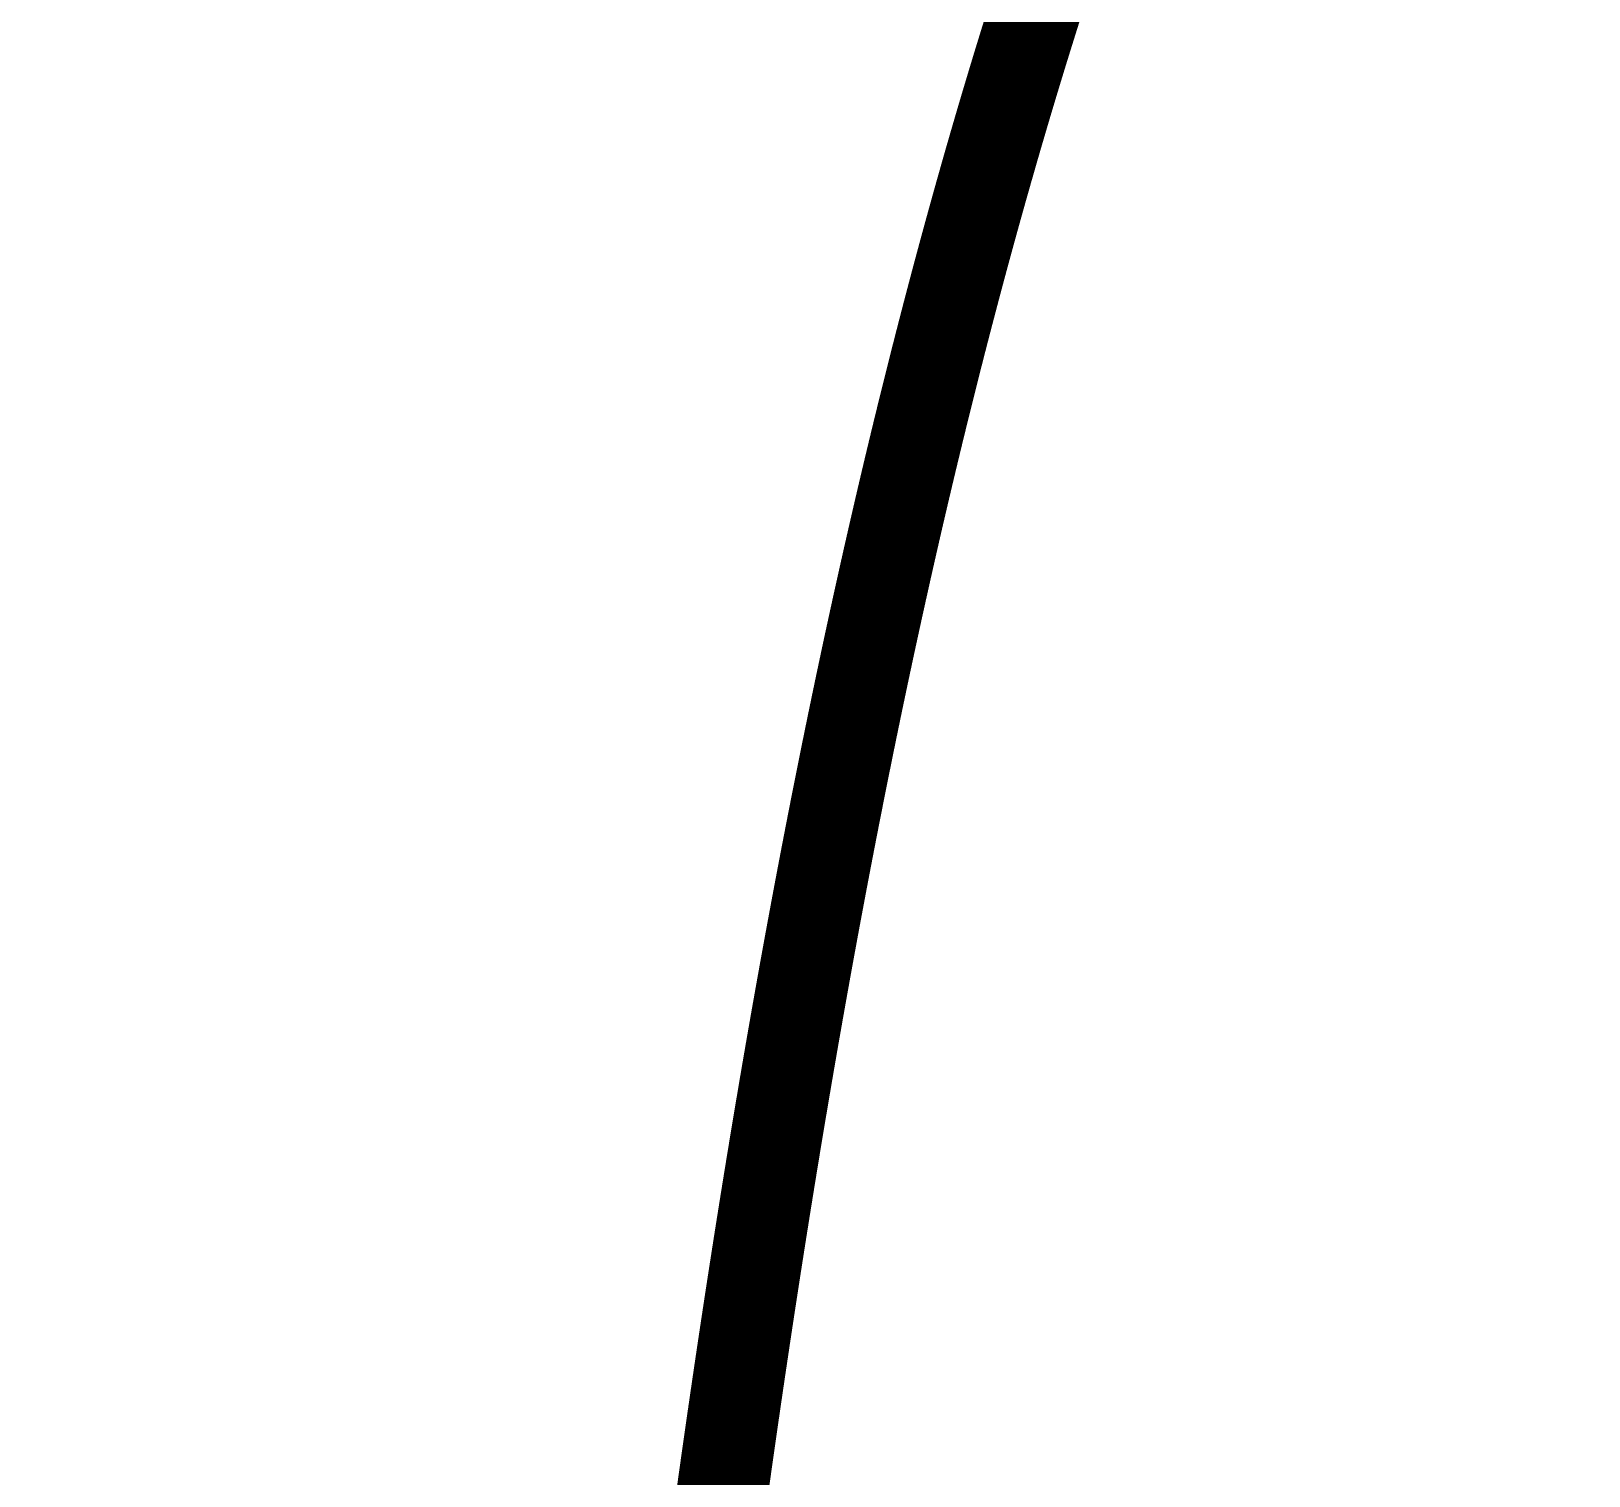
# Model space of a CAD drawing. Header units: inches. Extents: x -1574 to 492, y -294 to 234.
# Drawn here: x -738.393 to -736.261, y -150.528 to -148.552 of the extents above; entities that cross this region are included whole.
import ezdxf

# ---------------------------------------------------------------- set-up
doc = ezdxf.new("R2010")
doc.units = ezdxf.units.IN
doc.header["$MEASUREMENT"] = 0
doc.layers.add('EXTERIOR DIMS', color=7, linetype='Continuous')
doc.layers.add('EXTERIOR ELEC EQUIP', color=190, linetype='Continuous')
doc.styles.get("Standard").update_dxf_attribs({"font": 'ARIAL.TTF'})
doc.dimstyles.get("Standard").update_dxf_attribs({"dimtxt": 0.18, "dimasz": 0.18, "dimexe": 0.18, "dimexo": 0.0625, "dimgap": 0.09, "dimtad": 0, "dimtih": 1, "dimtoh": 1, "dimdec": 4, "dimzin": 0, "dimdsep": 46, "dimtxsty": 'Standard', "dimcen": 0.09, "dimadec": 0, "dimazin": 0, "dimtfac": 1, "dimtdec": 4, "dimtofl": 0, "dimtmove": 0, "dimatfit": 3, "dimfxl": 0, "dimtolj": 1, "dimtzin": 0, "dimarcsym": 0})

# ---------------------------------------------------------------- blocks, each defined once
blk = doc.blocks.new('*D95')
at = {"layer": 'Defpoints', "color": 0, "transparency": 16777216}
for p in [(-797.4576, -71.9047), (-797.4576, -114.9002), (-730.293, -152.1456)]:
    blk.add_point(p, dxfattribs=at)
at = {"layer": 'EXTERIOR DIMS', "color": 0, "lineweight": -2, "transparency": 16777216}
for p, q in [((-797.4576, -114.8377), (-797.4576, -71.7247)), ((-730.293, -152.0831), (-730.293, -71.7247)), ((-797.2776, -71.9047), (-764.2872, -71.9047)), ((-730.473, -71.9047), (-763.4633, -71.9047))]:
    blk.add_line(p, q, dxfattribs=at)
at = {"layer": 'EXTERIOR DIMS', "color": 0, "transparency": 16777216}
for points in [[(-797.2776, -71.8747), (-797.2776, -71.9347), (-797.4576, -71.9047)], [(-730.473, -71.8747), (-730.473, -71.9347), (-730.293, -71.9047)]]:
    blk.add_solid(points, dxfattribs=at)
at = {"layer": 'EXTERIOR DIMS', "color": 0, "transparency": 16777216, "insert": (-763.8753, -71.9047), "char_height": 0.18, "attachment_point": 5}
blk.add_mtext('\\A1;5\'-7 {\\H0.7x;\\S1/4;}"', dxfattribs=at)

msp = doc.modelspace()

# ---------------------------------------------------------------- linework, layer by layer
at = {"layer": 'EXTERIOR ELEC EQUIP', "color": 60, "const_width": 0.125}
msp.add_lwpolyline([(-737.45244, -150.59081), (-737.45226, -150.58956), (-737.45209, -150.58831), (-737.45192, -150.58707), (-737.45175, -150.58582), (-737.45158, -150.58457), (-737.45141, -150.58333), (-737.45123, -150.58208), (-737.45106, -150.58083), (-737.45089, -150.57959), (-737.45072, -150.57834), (-737.45055, -150.57709), (-737.45037, -150.57585), (-737.4502, -150.5746), (-737.45003, -150.57336), (-737.44986, -150.57211), (-737.44969, -150.57086), (-737.44951, -150.56962), (-737.44934, -150.56837), (-737.44917, -150.56713), (-737.449, -150.56588), (-737.44882, -150.56464), (-737.44865, -150.56339), (-737.44848, -150.56215), (-737.44831, -150.5609), (-737.44813, -150.55966), (-737.44796, -150.55841), (-737.44779, -150.55717), (-737.44761, -150.55593), (-737.44744, -150.55468), (-737.44727, -150.55344), (-737.44709, -150.55219), (-737.44692, -150.55095), (-737.44675, -150.54971), (-737.44657, -150.54846), (-737.4464, -150.54722), (-737.44623, -150.54598), (-737.44605, -150.54473), (-737.44588, -150.54349), (-737.44571, -150.54225), (-737.44553, -150.541), (-737.44536, -150.53976), (-737.44519, -150.53852), (-737.44501, -150.53728), (-737.44484, -150.53603), (-737.44466, -150.53479), (-737.44449, -150.53355), (-737.44432, -150.53231), (-737.44414, -150.53107), (-737.44397, -150.52982), (-737.44379, -150.52858), (-737.44362, -150.52734), (-737.44344, -150.5261), (-737.44327, -150.52486), (-737.44309, -150.52362), (-737.44292, -150.52238), (-737.44275, -150.52113), (-737.44257, -150.51989), (-737.4424, -150.51865), (-737.44222, -150.51741), (-737.44205, -150.51617), (-737.44187, -150.51493), (-737.4417, -150.51369), (-737.44152, -150.51245), (-737.44135, -150.51121), (-737.44117, -150.50997), (-737.441, -150.50873), (-737.44082, -150.50749), (-737.44065, -150.50625), (-737.44047, -150.50501), (-737.44029, -150.50377), (-737.44012, -150.50253), (-737.43994, -150.50129), (-737.43977, -150.50006), (-737.43959, -150.49882), (-737.43942, -150.49758), (-737.43924, -150.49634), (-737.43906, -150.4951), (-737.43889, -150.49386), (-737.43871, -150.49262), (-737.43854, -150.49139), (-737.43836, -150.49015), (-737.43818, -150.48891), (-737.43801, -150.48767), (-737.43783, -150.48643), (-737.43766, -150.4852), (-737.43748, -150.48396), (-737.4373, -150.48272), (-737.43713, -150.48149), (-737.43695, -150.48025), (-737.43677, -150.47901), (-737.4366, -150.47777), (-737.43642, -150.47654), (-737.43624, -150.4753), (-737.43607, -150.47406), (-737.43589, -150.47283), (-737.43571, -150.47159), (-737.43553, -150.47036), (-737.43536, -150.46912), (-737.43518, -150.46788), (-737.435, -150.46665), (-737.43483, -150.46541), (-737.43465, -150.46418), (-737.43447, -150.46294), (-737.43429, -150.46171), (-737.43412, -150.46047), (-737.43394, -150.45924), (-737.43376, -150.458), (-737.43358, -150.45677), (-737.4334, -150.45553), (-737.43323, -150.4543), (-737.43305, -150.45306), (-737.43287, -150.45183), (-737.43269, -150.45059), (-737.43251, -150.44936), (-737.43234, -150.44813), (-737.43216, -150.44689), (-737.43198, -150.44566), (-737.4318, -150.44442), (-737.43162, -150.44319), (-737.43145, -150.44196), (-737.43127, -150.44072), (-737.43109, -150.43949), (-737.43091, -150.43826), (-737.43073, -150.43702), (-737.43055, -150.43579), (-737.43037, -150.43456), (-737.43019, -150.43333), (-737.43002, -150.43209), (-737.42984, -150.43086), (-737.42966, -150.42963), (-737.42948, -150.4284), (-737.4293, -150.42716), (-737.42912, -150.42593), (-737.42894, -150.4247), (-737.42876, -150.42347), (-737.42858, -150.42224), (-737.4284, -150.42101), (-737.42822, -150.41978), (-737.42804, -150.41854), (-737.42786, -150.41731), (-737.42768, -150.41608), (-737.4275, -150.41485), (-737.42732, -150.41362), (-737.42714, -150.41239), (-737.42696, -150.41116), (-737.42678, -150.40993), (-737.4266, -150.4087), (-737.42642, -150.40747), (-737.42624, -150.40624), (-737.42606, -150.40501), (-737.42588, -150.40378), (-737.4257, -150.40255), (-737.42552, -150.40132), (-737.42534, -150.40009), (-737.42516, -150.39886), (-737.42498, -150.39763), (-737.4248, -150.3964), (-737.42462, -150.39517), (-737.42444, -150.39395), (-737.42426, -150.39272), (-737.42408, -150.39149), (-737.4239, -150.39026), (-737.42371, -150.38903), (-737.42353, -150.3878), (-737.42335, -150.38658), (-737.42317, -150.38535), (-737.42299, -150.38412), (-737.42281, -150.38289), (-737.42263, -150.38166), (-737.42245, -150.38044), (-737.42226, -150.37921), (-737.42208, -150.37798), (-737.4219, -150.37676), (-737.42172, -150.37553), (-737.42154, -150.3743), (-737.42136, -150.37307), (-737.42117, -150.37185), (-737.42099, -150.37062), (-737.42081, -150.3694), (-737.42063, -150.36817), (-737.42045, -150.36694), (-737.42026, -150.36572), (-737.42008, -150.36449), (-737.4199, -150.36326), (-737.41972, -150.36204), (-737.41953, -150.36081), (-737.41935, -150.35959), (-737.41917, -150.35836), (-737.41899, -150.35714), (-737.4188, -150.35591), (-737.41862, -150.35469), (-737.41844, -150.35346), (-737.41825, -150.35224), (-737.41807, -150.35101), (-737.41789, -150.34979), (-737.41771, -150.34856), (-737.41752, -150.34734), (-737.41734, -150.34612), (-737.41716, -150.34489), (-737.41697, -150.34367), (-737.41679, -150.34245), (-737.41661, -150.34122), (-737.41642, -150.34), (-737.41624, -150.33877), (-737.41606, -150.33755), (-737.41587, -150.33633), (-737.41569, -150.33511), (-737.4155, -150.33388), (-737.41532, -150.33266), (-737.41514, -150.33144), (-737.41495, -150.33021), (-737.41477, -150.32899), (-737.41458, -150.32777), (-737.4144, -150.32655), (-737.41422, -150.32533), (-737.41403, -150.3241), (-737.41385, -150.32288), (-737.41366, -150.32166), (-737.41348, -150.32044), (-737.41329, -150.31922), (-737.41311, -150.318), (-737.41292, -150.31677), (-737.41274, -150.31555), (-737.41255, -150.31433), (-737.41237, -150.31311), (-737.41219, -150.31189), (-737.412, -150.31067), (-737.41182, -150.30945), (-737.41163, -150.30823), (-737.41144, -150.30701), (-737.41126, -150.30579), (-737.41107, -150.30457), (-737.41089, -150.30335), (-737.4107, -150.30213), (-737.41052, -150.30091), (-737.41033, -150.29969), (-737.41015, -150.29847), (-737.40996, -150.29725), (-737.40978, -150.29603), (-737.40959, -150.29481), (-737.4094, -150.2936), (-737.40922, -150.29238), (-737.40903, -150.29116), (-737.40885, -150.28994), (-737.40866, -150.28872), (-737.40847, -150.2875), (-737.40829, -150.28628), (-737.4081, -150.28507), (-737.40791, -150.28385), (-737.40773, -150.28263), (-737.40754, -150.28141), (-737.40735, -150.2802), (-737.40717, -150.27898), (-737.40698, -150.27776), (-737.40679, -150.27654), (-737.40661, -150.27533), (-737.40642, -150.27411), (-737.40623, -150.27289), (-737.40605, -150.27168), (-737.40586, -150.27046), (-737.40567, -150.26924), (-737.40549, -150.26803), (-737.4053, -150.26681), (-737.40511, -150.2656), (-737.40492, -150.26438), (-737.40474, -150.26316), (-737.40455, -150.26195), (-737.40436, -150.26073), (-737.40417, -150.25952), (-737.40399, -150.2583), (-737.4038, -150.25709), (-737.40361, -150.25587), (-737.40342, -150.25466), (-737.40323, -150.25344), (-737.40305, -150.25223), (-737.40286, -150.25101), (-737.40267, -150.2498), (-737.40248, -150.24858), (-737.40229, -150.24737), (-737.40211, -150.24616), (-737.40192, -150.24494), (-737.40173, -150.24373), (-737.40154, -150.24251), (-737.40135, -150.2413), (-737.40116, -150.24009), (-737.40097, -150.23887), (-737.40079, -150.23766), (-737.4006, -150.23645), (-737.40041, -150.23523), (-737.40022, -150.23402), (-737.40003, -150.23281), (-737.39984, -150.2316), (-737.39965, -150.23038), (-737.39946, -150.22917), (-737.39927, -150.22796), (-737.39908, -150.22675), (-737.39889, -150.22553), (-737.39871, -150.22432), (-737.39852, -150.22311), (-737.39833, -150.2219), (-737.39814, -150.22069), (-737.39795, -150.21948), (-737.39776, -150.21827), (-737.39757, -150.21705), (-737.39738, -150.21584), (-737.39719, -150.21463), (-737.397, -150.21342), (-737.39681, -150.21221), (-737.39662, -150.211), (-737.39643, -150.20979), (-737.39624, -150.20858), (-737.39605, -150.20737), (-737.39586, -150.20616), (-737.39567, -150.20495), (-737.39547, -150.20374), (-737.39528, -150.20253), (-737.39509, -150.20132), (-737.3949, -150.20011), (-737.39471, -150.1989), (-737.39452, -150.19769), (-737.39433, -150.19648), (-737.39414, -150.19528), (-737.39395, -150.19407), (-737.39376, -150.19286), (-737.39357, -150.19165), (-737.39337, -150.19044), (-737.39318, -150.18923), (-737.39299, -150.18802), (-737.3928, -150.18682), (-737.39261, -150.18561), (-737.39242, -150.1844), (-737.39223, -150.18319), (-737.39203, -150.18199), (-737.39184, -150.18078), (-737.39165, -150.17957), (-737.39146, -150.17836), (-737.39127, -150.17716), (-737.39107, -150.17595), (-737.39088, -150.17474), (-737.39069, -150.17354), (-737.3905, -150.17233), (-737.39031, -150.17112), (-737.39011, -150.16992), (-737.38992, -150.16871), (-737.38973, -150.16751), (-737.38954, -150.1663), (-737.38934, -150.16509), (-737.38915, -150.16389), (-737.38896, -150.16268), (-737.38876, -150.16148), (-737.38857, -150.16027), (-737.38838, -150.15907), (-737.38819, -150.15786), (-737.38799, -150.15666), (-737.3878, -150.15545), (-737.38761, -150.15425), (-737.38741, -150.15304), (-737.38722, -150.15184), (-737.38703, -150.15063), (-737.38683, -150.14943), (-737.38664, -150.14823), (-737.38645, -150.14702), (-737.38625, -150.14582), (-737.38606, -150.14462), (-737.38586, -150.14341), (-737.38567, -150.14221), (-737.38548, -150.14101), (-737.38528, -150.1398), (-737.38509, -150.1386), (-737.3849, -150.1374), (-737.3847, -150.13619), (-737.38451, -150.13499), (-737.38431, -150.13379), (-737.38412, -150.13259), (-737.38392, -150.13138), (-737.38373, -150.13018), (-737.38353, -150.12898), (-737.38334, -150.12778), (-737.38315, -150.12658), (-737.38295, -150.12537), (-737.38276, -150.12417), (-737.38256, -150.12297), (-737.38237, -150.12177), (-737.38217, -150.12057), (-737.38198, -150.11937), (-737.38178, -150.11817), (-737.38159, -150.11697), (-737.38139, -150.11577), (-737.38119, -150.11457), (-737.381, -150.11337), (-737.3808, -150.11217), (-737.38061, -150.11097), (-737.38041, -150.10977), (-737.38022, -150.10857), (-737.38002, -150.10737), (-737.37983, -150.10617), (-737.37963, -150.10497), (-737.37943, -150.10377), (-737.37924, -150.10257), (-737.37904, -150.10137), (-737.37885, -150.10017), (-737.37865, -150.09897), (-737.37845, -150.09777), (-737.37826, -150.09657), (-737.37806, -150.09538), (-737.37786, -150.09418), (-737.37767, -150.09298), (-737.37747, -150.09178), (-737.37727, -150.09058), (-737.37708, -150.08939), (-737.37688, -150.08819), (-737.37668, -150.08699), (-737.37649, -150.08579), (-737.37629, -150.0846), (-737.37609, -150.0834), (-737.3759, -150.0822), (-737.3757, -150.081), (-737.3755, -150.07981), (-737.3753, -150.07861), (-737.37511, -150.07741), (-737.37491, -150.07622), (-737.37471, -150.07502), (-737.37451, -150.07383), (-737.37432, -150.07263), (-737.37412, -150.07143), (-737.37392, -150.07024), (-737.37372, -150.06904), (-737.37352, -150.06785), (-737.37333, -150.06665), (-737.37313, -150.06546), (-737.37293, -150.06426), (-737.37273, -150.06307), (-737.37253, -150.06187), (-737.37234, -150.06068), (-737.37214, -150.05948), (-737.37194, -150.05829), (-737.37174, -150.05709), (-737.37154, -150.0559), (-737.37134, -150.0547), (-737.37114, -150.05351), (-737.37095, -150.05232), (-737.37075, -150.05112), (-737.37055, -150.04993), (-737.37035, -150.04874), (-737.37015, -150.04754), (-737.36995, -150.04635), (-737.36975, -150.04516), (-737.36955, -150.04396), (-737.36935, -150.04277), (-737.36915, -150.04158), (-737.36895, -150.04039), (-737.36875, -150.03919), (-737.36855, -150.038), (-737.36836, -150.03681), (-737.36816, -150.03562), (-737.36796, -150.03442), (-737.36776, -150.03323), (-737.36756, -150.03204), (-737.36736, -150.03085), (-737.36716, -150.02966), (-737.36696, -150.02847), (-737.36676, -150.02728), (-737.36656, -150.02608), (-737.36635, -150.02489), (-737.36615, -150.0237), (-737.36595, -150.02251), (-737.36575, -150.02132), (-737.36555, -150.02013), (-737.36535, -150.01894), (-737.36515, -150.01775), (-737.36495, -150.01656), (-737.36475, -150.01537), (-737.36455, -150.01418), (-737.36435, -150.01299), (-737.36415, -150.0118), (-737.36395, -150.01061), (-737.36374, -150.00942), (-737.36354, -150.00823), (-737.36334, -150.00705), (-737.36314, -150.00586), (-737.36294, -150.00467), (-737.36274, -150.00348), (-737.36254, -150.00229), (-737.36233, -150.0011), (-737.36213, -149.99991), (-737.36193, -149.99873), (-737.36173, -149.99754), (-737.36153, -149.99635), (-737.36132, -149.99516), (-737.36112, -149.99398), (-737.36092, -149.99279), (-737.36072, -149.9916), (-737.36052, -149.99041), (-737.36031, -149.98923), (-737.36011, -149.98804), (-737.35991, -149.98685), (-737.35971, -149.98567), (-737.3595, -149.98448), (-737.3593, -149.98329), (-737.3591, -149.98211), (-737.3589, -149.98092), (-737.35869, -149.97974), (-737.35849, -149.97855), (-737.35829, -149.97736), (-737.35808, -149.97618), (-737.35788, -149.97499), (-737.35768, -149.97381), (-737.35747, -149.97262), (-737.35727, -149.97144), (-737.35707, -149.97025), (-737.35686, -149.96907), (-737.35666, -149.96788), (-737.35646, -149.9667), (-737.35625, -149.96551), (-737.35605, -149.96433), (-737.35584, -149.96315), (-737.35564, -149.96196), (-737.35544, -149.96078), (-737.35523, -149.95959), (-737.35503, -149.95841), (-737.35482, -149.95723), (-737.35462, -149.95604), (-737.35442, -149.95486), (-737.35421, -149.95368), (-737.35401, -149.95249), (-737.3538, -149.95131), (-737.3536, -149.95013), (-737.35339, -149.94895), (-737.35319, -149.94776), (-737.35298, -149.94658), (-737.35278, -149.9454), (-737.35257, -149.94422), (-737.35237, -149.94303), (-737.35216, -149.94185), (-737.35196, -149.94067), (-737.35175, -149.93949), (-737.35155, -149.93831), (-737.35134, -149.93713), (-737.35114, -149.93595), (-737.35093, -149.93476), (-737.35073, -149.93358), (-737.35052, -149.9324), (-737.35031, -149.93122), (-737.35011, -149.93004), (-737.3499, -149.92886), (-737.3497, -149.92768), (-737.34949, -149.9265), (-737.34929, -149.92532), (-737.34908, -149.92414), (-737.34887, -149.92296), (-737.34867, -149.92178), (-737.34846, -149.9206), (-737.34825, -149.91942), (-737.34805, -149.91824), (-737.34784, -149.91707), (-737.34763, -149.91589), (-737.34743, -149.91471), (-737.34722, -149.91353), (-737.34701, -149.91235), (-737.34681, -149.91117), (-737.3466, -149.90999), (-737.34639, -149.90882), (-737.34619, -149.90764), (-737.34598, -149.90646), (-737.34577, -149.90528), (-737.34556, -149.9041), (-737.34536, -149.90293), (-737.34515, -149.90175), (-737.34494, -149.90057), (-737.34473, -149.89939), (-737.34453, -149.89822), (-737.34432, -149.89704), (-737.34411, -149.89586), (-737.3439, -149.89469), (-737.3437, -149.89351), (-737.34349, -149.89234), (-737.34328, -149.89116), (-737.34307, -149.88998), (-737.34286, -149.88881), (-737.34266, -149.88763), (-737.34245, -149.88646), (-737.34224, -149.88528), (-737.34203, -149.8841), (-737.34182, -149.88293), (-737.34161, -149.88175), (-737.3414, -149.88058), (-737.3412, -149.8794), (-737.34099, -149.87823), (-737.34078, -149.87706), (-737.34057, -149.87588), (-737.34036, -149.87471), (-737.34015, -149.87353), (-737.33994, -149.87236), (-737.33973, -149.87118), (-737.33952, -149.87001), (-737.33931, -149.86884), (-737.3391, -149.86766), (-737.33889, -149.86649), (-737.33869, -149.86532), (-737.33848, -149.86414), (-737.33827, -149.86297), (-737.33806, -149.8618), (-737.33785, -149.86063), (-737.33764, -149.85945), (-737.33743, -149.85828), (-737.33722, -149.85711), (-737.33701, -149.85594), (-737.3368, -149.85476), (-737.33659, -149.85359), (-737.33637, -149.85242), (-737.33616, -149.85125), (-737.33595, -149.85008), (-737.33574, -149.84891), (-737.33553, -149.84773), (-737.33532, -149.84656), (-737.33511, -149.84539), (-737.3349, -149.84422), (-737.33469, -149.84305), (-737.33448, -149.84188), (-737.33427, -149.84071), (-737.33406, -149.83954), (-737.33385, -149.83837), (-737.33363, -149.8372), (-737.33342, -149.83603), (-737.33321, -149.83486), (-737.333, -149.83369), (-737.33279, -149.83252), (-737.33258, -149.83135), (-737.33236, -149.83018), (-737.33215, -149.82901), (-737.33194, -149.82784), (-737.33173, -149.82667), (-737.33152, -149.82551), (-737.33131, -149.82434), (-737.33109, -149.82317), (-737.33088, -149.822), (-737.33067, -149.82083), (-737.33046, -149.81966), (-737.33024, -149.8185), (-737.33003, -149.81733), (-737.32982, -149.81616), (-737.32961, -149.81499), (-737.32939, -149.81383), (-737.32918, -149.81266), (-737.32897, -149.81149), (-737.32876, -149.81032), (-737.32854, -149.80916), (-737.32833, -149.80799), (-737.32812, -149.80682), (-737.3279, -149.80566), (-737.32769, -149.80449), (-737.32748, -149.80333), (-737.32726, -149.80216), (-737.32705, -149.80099), (-737.32684, -149.79983), (-737.32662, -149.79866), (-737.32641, -149.7975), (-737.32619, -149.79633), (-737.32598, -149.79517), (-737.32577, -149.794), (-737.32555, -149.79284), (-737.32534, -149.79167), (-737.32513, -149.79051), (-737.32491, -149.78934), (-737.3247, -149.78818), (-737.32448, -149.78701), (-737.32427, -149.78585), (-737.32405, -149.78468), (-737.32384, -149.78352), (-737.32362, -149.78236), (-737.32341, -149.78119), (-737.32319, -149.78003), (-737.32298, -149.77887), (-737.32277, -149.7777), (-737.32255, -149.77654), (-737.32234, -149.77538), (-737.32212, -149.77421), (-737.3219, -149.77305), (-737.32169, -149.77189), (-737.32147, -149.77073), (-737.32126, -149.76956), (-737.32104, -149.7684), (-737.32083, -149.76724), (-737.32061, -149.76608), (-737.3204, -149.76492), (-737.32018, -149.76376), (-737.31996, -149.76259), (-737.31975, -149.76143), (-737.31953, -149.76027), (-737.31932, -149.75911), (-737.3191, -149.75795), (-737.31888, -149.75679), (-737.31867, -149.75563), (-737.31845, -149.75447), (-737.31824, -149.75331), (-737.31802, -149.75215), (-737.3178, -149.75099), (-737.31759, -149.74983), (-737.31737, -149.74867), (-737.31715, -149.74751), (-737.31694, -149.74635), (-737.31672, -149.74519), (-737.3165, -149.74403), (-737.31628, -149.74287), (-737.31607, -149.74171), (-737.31585, -149.74055), (-737.31563, -149.73939), (-737.31542, -149.73823), (-737.3152, -149.73708), (-737.31498, -149.73592), (-737.31476, -149.73476), (-737.31455, -149.7336), (-737.31433, -149.73244), (-737.31411, -149.73129), (-737.31389, -149.73013), (-737.31367, -149.72897), (-737.31346, -149.72781), (-737.31324, -149.72666), (-737.31302, -149.7255), (-737.3128, -149.72434), (-737.31258, -149.72318), (-737.31237, -149.72203), (-737.31215, -149.72087), (-737.31193, -149.71972), (-737.31171, -149.71856), (-737.31149, -149.7174), (-737.31127, -149.71625), (-737.31105, -149.71509), (-737.31084, -149.71394), (-737.31062, -149.71278), (-737.3104, -149.71162), (-737.31018, -149.71047), (-737.30996, -149.70931), (-737.30974, -149.70816), (-737.30952, -149.707), (-737.3093, -149.70585), (-737.30908, -149.70469), (-737.30886, -149.70354), (-737.30864, -149.70239), (-737.30842, -149.70123), (-737.3082, -149.70008), (-737.30798, -149.69892), (-737.30776, -149.69777), (-737.30754, -149.69662), (-737.30732, -149.69546), (-737.3071, -149.69431), (-737.30688, -149.69315), (-737.30666, -149.692), (-737.30644, -149.69085), (-737.30622, -149.6897), (-737.306, -149.68854), (-737.30578, -149.68739), (-737.30556, -149.68624), (-737.30534, -149.68509), (-737.30512, -149.68393), (-737.3049, -149.68278), (-737.30468, -149.68163), (-737.30446, -149.68048), (-737.30424, -149.67933), (-737.30401, -149.67817), (-737.30379, -149.67702), (-737.30357, -149.67587), (-737.30335, -149.67472), (-737.30313, -149.67357), (-737.30291, -149.67242), (-737.30269, -149.67127), (-737.30246, -149.67012), (-737.30224, -149.66897), (-737.30202, -149.66782), (-737.3018, -149.66667), (-737.30158, -149.66552), (-737.30136, -149.66437), (-737.30113, -149.66322), (-737.30091, -149.66207), (-737.30069, -149.66092), (-737.30047, -149.65977), (-737.30024, -149.65862), (-737.30002, -149.65747), (-737.2998, -149.65632), (-737.29958, -149.65517), (-737.29935, -149.65402), (-737.29913, -149.65288), (-737.29891, -149.65173), (-737.29869, -149.65058), (-737.29846, -149.64943), (-737.29824, -149.64828), (-737.29802, -149.64714), (-737.29779, -149.64599), (-737.29757, -149.64484), (-737.29735, -149.64369), (-737.29712, -149.64255), (-737.2969, -149.6414), (-737.29668, -149.64025), (-737.29645, -149.63911), (-737.29623, -149.63796), (-737.296, -149.63681), (-737.29578, -149.63567), (-737.29556, -149.63452), (-737.29533, -149.63337), (-737.29511, -149.63223), (-737.29488, -149.63108), (-737.29466, -149.62994), (-737.29444, -149.62879), (-737.29421, -149.62764), (-737.29399, -149.6265), (-737.29376, -149.62535), (-737.29354, -149.62421), (-737.29331, -149.62306), (-737.29309, -149.62192), (-737.29286, -149.62077), (-737.29264, -149.61963), (-737.29241, -149.61849), (-737.29219, -149.61734), (-737.29196, -149.6162), (-737.29174, -149.61505), (-737.29151, -149.61391), (-737.29129, -149.61277), (-737.29106, -149.61162), (-737.29084, -149.61048), (-737.29061, -149.60934), (-737.29039, -149.60819), (-737.29016, -149.60705), (-737.28993, -149.60591), (-737.28971, -149.60477), (-737.28948, -149.60362), (-737.28926, -149.60248), (-737.28903, -149.60134), (-737.2888, -149.6002), (-737.28858, -149.59905), (-737.28835, -149.59791), (-737.28813, -149.59677), (-737.2879, -149.59563), (-737.28767, -149.59449), (-737.28745, -149.59335), (-737.28722, -149.59221), (-737.28699, -149.59106), (-737.28677, -149.58992), (-737.28654, -149.58878), (-737.28631, -149.58764), (-737.28609, -149.5865), (-737.28586, -149.58536), (-737.28563, -149.58422), (-737.2854, -149.58308), (-737.28518, -149.58194), (-737.28495, -149.5808), (-737.28472, -149.57966), (-737.28449, -149.57852), (-737.28427, -149.57738), (-737.28404, -149.57624), (-737.28381, -149.57511), (-737.28358, -149.57397), (-737.28335, -149.57283), (-737.28313, -149.57169), (-737.2829, -149.57055), (-737.28267, -149.56941), (-737.28244, -149.56827), (-737.28221, -149.56714), (-737.28199, -149.566), (-737.28176, -149.56486), (-737.28153, -149.56372), (-737.2813, -149.56259), (-737.28107, -149.56145), (-737.28084, -149.56031), (-737.28061, -149.55917), (-737.28038, -149.55804), (-737.28016, -149.5569), (-737.27993, -149.55576), (-737.2797, -149.55463), (-737.27947, -149.55349), (-737.27924, -149.55235), (-737.27901, -149.55122), (-737.27878, -149.55008), (-737.27855, -149.54895), (-737.27832, -149.54781), (-737.27809, -149.54668), (-737.27786, -149.54554), (-737.27763, -149.5444), (-737.2774, -149.54327), (-737.27717, -149.54213), (-737.27694, -149.541), (-737.27671, -149.53986), (-737.27648, -149.53873), (-737.27625, -149.5376), (-737.27602, -149.53646), (-737.27579, -149.53533), (-737.27556, -149.53419), (-737.27533, -149.53306), (-737.2751, -149.53193), (-737.27487, -149.53079), (-737.27464, -149.52966), (-737.27441, -149.52853), (-737.27417, -149.52739), (-737.27394, -149.52626), (-737.27371, -149.52513), (-737.27348, -149.52399), (-737.27325, -149.52286), (-737.27302, -149.52173), (-737.27279, -149.5206), (-737.27256, -149.51947), (-737.27232, -149.51833), (-737.27209, -149.5172), (-737.27186, -149.51607), (-737.27163, -149.51494), (-737.2714, -149.51381), (-737.27116, -149.51268), (-737.27093, -149.51154), (-737.2707, -149.51041), (-737.27047, -149.50928), (-737.27024, -149.50815), (-737.27, -149.50702), (-737.26977, -149.50589), (-737.26954, -149.50476), (-737.26931, -149.50363), (-737.26907, -149.5025), (-737.26884, -149.50137), (-737.26861, -149.50024), (-737.26838, -149.49911), (-737.26814, -149.49798), (-737.26791, -149.49685), (-737.26768, -149.49572), (-737.26744, -149.49459), (-737.26721, -149.49347), (-737.26698, -149.49234), (-737.26674, -149.49121), (-737.26651, -149.49008), (-737.26628, -149.48895), (-737.26604, -149.48782), (-737.26581, -149.4867), (-737.26557, -149.48557), (-737.26534, -149.48444), (-737.26511, -149.48331), (-737.26487, -149.48218), (-737.26464, -149.48106), (-737.2644, -149.47993), (-737.26417, -149.4788), (-737.26394, -149.47768), (-737.2637, -149.47655), (-737.26347, -149.47542), (-737.26323, -149.4743), (-737.263, -149.47317), (-737.26276, -149.47204), (-737.26253, -149.47092), (-737.26229, -149.46979), (-737.26206, -149.46867), (-737.26182, -149.46754), (-737.26159, -149.46642), (-737.26135, -149.46529), (-737.26112, -149.46416), (-737.26088, -149.46304), (-737.26065, -149.46191), (-737.26041, -149.46079), (-737.26018, -149.45967), (-737.25994, -149.45854), (-737.2597, -149.45742), (-737.25947, -149.45629), (-737.25923, -149.45517), (-737.259, -149.45404), (-737.25876, -149.45292), (-737.25852, -149.4518), (-737.25829, -149.45067), (-737.25805, -149.44955), (-737.25782, -149.44843), (-737.25758, -149.4473), (-737.25734, -149.44618), (-737.25711, -149.44506), (-737.25687, -149.44394), (-737.25663, -149.44281), (-737.2564, -149.44169), (-737.25616, -149.44057), (-737.25592, -149.43945), (-737.25569, -149.43833), (-737.25545, -149.4372), (-737.25521, -149.43608), (-737.25497, -149.43496), (-737.25474, -149.43384), (-737.2545, -149.43272), (-737.25426, -149.4316), (-737.25402, -149.43048), (-737.25379, -149.42936), (-737.25355, -149.42824), (-737.25331, -149.42712), (-737.25307, -149.42599), (-737.25283, -149.42487), (-737.2526, -149.42375), (-737.25236, -149.42263), (-737.25212, -149.42152), (-737.25188, -149.4204), (-737.25164, -149.41928), (-737.2514, -149.41816), (-737.25117, -149.41704), (-737.25093, -149.41592), (-737.25069, -149.4148), (-737.25045, -149.41368), (-737.25021, -149.41256), (-737.24997, -149.41144), (-737.24973, -149.41033), (-737.24949, -149.40921), (-737.24926, -149.40809), (-737.24902, -149.40697), (-737.24878, -149.40585), (-737.24854, -149.40474), (-737.2483, -149.40362), (-737.24806, -149.4025), (-737.24782, -149.40139), (-737.24758, -149.40027), (-737.24734, -149.39915), (-737.2471, -149.39803), (-737.24686, -149.39692), (-737.24662, -149.3958), (-737.24638, -149.39469), (-737.24614, -149.39357), (-737.2459, -149.39245), (-737.24566, -149.39134), (-737.24542, -149.39022), (-737.24518, -149.38911), (-737.24494, -149.38799), (-737.2447, -149.38688), (-737.24446, -149.38576), (-737.24421, -149.38465), (-737.24397, -149.38353), (-737.24373, -149.38242), (-737.24349, -149.3813), (-737.24325, -149.38019), (-737.24301, -149.37907), (-737.24277, -149.37796), (-737.24253, -149.37685), (-737.24229, -149.37573), (-737.24204, -149.37462), (-737.2418, -149.3735), (-737.24156, -149.37239), (-737.24132, -149.37128), (-737.24108, -149.37016), (-737.24084, -149.36905), (-737.24059, -149.36794), (-737.24035, -149.36683), (-737.24011, -149.36571), (-737.23987, -149.3646), (-737.23962, -149.36349), (-737.23938, -149.36238), (-737.23914, -149.36127), (-737.2389, -149.36015), (-737.23865, -149.35904), (-737.23841, -149.35793), (-737.23817, -149.35682), (-737.23793, -149.35571), (-737.23768, -149.3546), (-737.23744, -149.35349), (-737.2372, -149.35238), (-737.23695, -149.35127), (-737.23671, -149.35015), (-737.23647, -149.34904), (-737.23622, -149.34793), (-737.23598, -149.34682), (-737.23574, -149.34571), (-737.23549, -149.3446), (-737.23525, -149.3435), (-737.23501, -149.34239), (-737.23476, -149.34128), (-737.23452, -149.34017), (-737.23427, -149.33906), (-737.23403, -149.33795), (-737.23379, -149.33684), (-737.23354, -149.33573), (-737.2333, -149.33462), (-737.23305, -149.33352), (-737.23281, -149.33241), (-737.23256, -149.3313), (-737.23232, -149.33019), (-737.23207, -149.32908), (-737.23183, -149.32798), (-737.23158, -149.32687), (-737.23134, -149.32576), (-737.23109, -149.32466), (-737.23085, -149.32355), (-737.2306, -149.32244), (-737.23036, -149.32134), (-737.23011, -149.32023), (-737.22987, -149.31912), (-737.22962, -149.31802), (-737.22938, -149.31691), (-737.22913, -149.3158), (-737.22888, -149.3147), (-737.22864, -149.31359), (-737.22839, -149.31249), (-737.22815, -149.31138), (-737.2279, -149.31028), (-737.22765, -149.30917), (-737.22741, -149.30807), (-737.22716, -149.30696), (-737.22692, -149.30586), (-737.22667, -149.30475), (-737.22642, -149.30365), (-737.22618, -149.30254), (-737.22593, -149.30144), (-737.22568, -149.30034), (-737.22543, -149.29923), (-737.22519, -149.29813), (-737.22494, -149.29703), (-737.22469, -149.29592), (-737.22445, -149.29482), (-737.2242, -149.29372), (-737.22395, -149.29261), (-737.2237, -149.29151), (-737.22346, -149.29041), (-737.22321, -149.28931), (-737.22296, -149.2882), (-737.22271, -149.2871), (-737.22247, -149.286), (-737.22222, -149.2849), (-737.22197, -149.2838), (-737.22172, -149.2827), (-737.22147, -149.28159), (-737.22122, -149.28049), (-737.22098, -149.27939), (-737.22073, -149.27829), (-737.22048, -149.27719), (-737.22023, -149.27609), (-737.21998, -149.27499), (-737.21973, -149.27389), (-737.21948, -149.27279), (-737.21924, -149.27169), (-737.21899, -149.27059), (-737.21874, -149.26949), (-737.21849, -149.26839), (-737.21824, -149.26729), (-737.21799, -149.26619), (-737.21774, -149.26509), (-737.21749, -149.26399), (-737.21724, -149.26289), (-737.21699, -149.2618), (-737.21674, -149.2607), (-737.21649, -149.2596), (-737.21624, -149.2585), (-737.21599, -149.2574), (-737.21574, -149.2563), (-737.21549, -149.25521), (-737.21524, -149.25411), (-737.21499, -149.25301), (-737.21474, -149.25191), (-737.21449, -149.25082), (-737.21424, -149.24972), (-737.21399, -149.24862), (-737.21374, -149.24753), (-737.21349, -149.24643), (-737.21324, -149.24533), (-737.21299, -149.24424), (-737.21273, -149.24314), (-737.21248, -149.24205), (-737.21223, -149.24095), (-737.21198, -149.23985), (-737.21173, -149.23876), (-737.21148, -149.23766), (-737.21123, -149.23657), (-737.21098, -149.23547), (-737.21072, -149.23438), (-737.21047, -149.23328), (-737.21022, -149.23219), (-737.20997, -149.23109), (-737.20972, -149.23), (-737.20946, -149.22891), (-737.20921, -149.22781), (-737.20896, -149.22672), (-737.20871, -149.22562), (-737.20845, -149.22453), (-737.2082, -149.22344), (-737.20795, -149.22234), (-737.2077, -149.22125), (-737.20744, -149.22016), (-737.20719, -149.21906), (-737.20694, -149.21797), (-737.20669, -149.21688), (-737.20643, -149.21579), (-737.20618, -149.21469), (-737.20593, -149.2136), (-737.20567, -149.21251), (-737.20542, -149.21142), (-737.20517, -149.21033), (-737.20491, -149.20924), (-737.20466, -149.20814), (-737.2044, -149.20705), (-737.20415, -149.20596), (-737.2039, -149.20487), (-737.20364, -149.20378), (-737.20339, -149.20269), (-737.20313, -149.2016), (-737.20288, -149.20051), (-737.20263, -149.19942), (-737.20237, -149.19833), (-737.20212, -149.19724), (-737.20186, -149.19615), (-737.20161, -149.19506), (-737.20135, -149.19397), (-737.2011, -149.19288), (-737.20084, -149.19179), (-737.20059, -149.1907), (-737.20033, -149.18961), (-737.20008, -149.18853), (-737.19982, -149.18744), (-737.19957, -149.18635), (-737.19931, -149.18526), (-737.19906, -149.18417), (-737.1988, -149.18308), (-737.19855, -149.182), (-737.19829, -149.18091), (-737.19803, -149.17982), (-737.19778, -149.17873), (-737.19752, -149.17765), (-737.19727, -149.17656), (-737.19701, -149.17547), (-737.19675, -149.17439), (-737.1965, -149.1733), (-737.19624, -149.17221), (-737.19598, -149.17113), (-737.19573, -149.17004), (-737.19547, -149.16896), (-737.19521, -149.16787), (-737.19496, -149.16678), (-737.1947, -149.1657), (-737.19444, -149.16461), (-737.19419, -149.16353), (-737.19393, -149.16244), (-737.19367, -149.16136), (-737.19342, -149.16027), (-737.19316, -149.15919), (-737.1929, -149.1581), (-737.19264, -149.15702), (-737.19239, -149.15594), (-737.19213, -149.15485), (-737.19187, -149.15377), (-737.19161, -149.15268), (-737.19135, -149.1516), (-737.1911, -149.15052), (-737.19084, -149.14943), (-737.19058, -149.14835), (-737.19032, -149.14727), (-737.19006, -149.14618), (-737.1898, -149.1451), (-737.18955, -149.14402), (-737.18929, -149.14294), (-737.18903, -149.14186), (-737.18877, -149.14077), (-737.18851, -149.13969), (-737.18825, -149.13861), (-737.18799, -149.13753), (-737.18773, -149.13645), (-737.18747, -149.13537), (-737.18722, -149.13428), (-737.18696, -149.1332), (-737.1867, -149.13212), (-737.18644, -149.13104), (-737.18618, -149.12996), (-737.18592, -149.12888), (-737.18566, -149.1278), (-737.1854, -149.12672), (-737.18514, -149.12564), (-737.18488, -149.12456), (-737.18462, -149.12348), (-737.18436, -149.1224), (-737.1841, -149.12132), (-737.18384, -149.12024), (-737.18358, -149.11916), (-737.18332, -149.11809), (-737.18306, -149.11701), (-737.18279, -149.11593), (-737.18253, -149.11485), (-737.18227, -149.11377), (-737.18201, -149.11269), (-737.18175, -149.11162), (-737.18149, -149.11054), (-737.18123, -149.10946), (-737.18097, -149.10838), (-737.18071, -149.10731), (-737.18044, -149.10623), (-737.18018, -149.10515), (-737.17992, -149.10407), (-737.17966, -149.103), (-737.1794, -149.10192), (-737.17914, -149.10085), (-737.17887, -149.09977), (-737.17861, -149.09869), (-737.17835, -149.09762), (-737.17809, -149.09654), (-737.17783, -149.09547), (-737.17756, -149.09439), (-737.1773, -149.09331), (-737.17704, -149.09224), (-737.17678, -149.09116), (-737.17651, -149.09009), (-737.17625, -149.08902), (-737.17599, -149.08794), (-737.17572, -149.08687), (-737.17546, -149.08579), (-737.1752, -149.08472), (-737.17493, -149.08364), (-737.17467, -149.08257), (-737.17441, -149.0815), (-737.17414, -149.08042), (-737.17388, -149.07935), (-737.17362, -149.07828), (-737.17335, -149.0772), (-737.17309, -149.07613), (-737.17283, -149.07506), (-737.17256, -149.07399), (-737.1723, -149.07291), (-737.17203, -149.07184), (-737.17177, -149.07077), (-737.17151, -149.0697), (-737.17124, -149.06862), (-737.17098, -149.06755), (-737.17071, -149.06648), (-737.17045, -149.06541), (-737.17018, -149.06434), (-737.16992, -149.06327), (-737.16965, -149.0622), (-737.16939, -149.06113), (-737.16912, -149.06006), (-737.16886, -149.05899), (-737.16859, -149.05792), (-737.16833, -149.05684), (-737.16806, -149.05577), (-737.1678, -149.05471), (-737.16753, -149.05364), (-737.16726, -149.05257), (-737.167, -149.0515), (-737.16673, -149.05043), (-737.16647, -149.04936), (-737.1662, -149.04829), (-737.16593, -149.04722), (-737.16567, -149.04615), (-737.1654, -149.04508), (-737.16514, -149.04402), (-737.16487, -149.04295), (-737.1646, -149.04188), (-737.16434, -149.04081), (-737.16407, -149.03974), (-737.1638, -149.03868), (-737.16354, -149.03761), (-737.16327, -149.03654), (-737.163, -149.03548), (-737.16273, -149.03441), (-737.16247, -149.03334), (-737.1622, -149.03227), (-737.16193, -149.03121), (-737.16167, -149.03014), (-737.1614, -149.02908), (-737.16113, -149.02801), (-737.16086, -149.02694), (-737.16059, -149.02588), (-737.16033, -149.02481), (-737.16006, -149.02375), (-737.15979, -149.02268), (-737.15952, -149.02162), (-737.15925, -149.02055), (-737.15899, -149.01949), (-737.15872, -149.01842), (-737.15845, -149.01736), (-737.15818, -149.01629), (-737.15791, -149.01523), (-737.15764, -149.01417), (-737.15737, -149.0131), (-737.15711, -149.01204), (-737.15684, -149.01098), (-737.15657, -149.00991), (-737.1563, -149.00885), (-737.15603, -149.00779), (-737.15576, -149.00672), (-737.15549, -149.00566), (-737.15522, -149.0046), (-737.15495, -149.00354), (-737.15468, -149.00247), (-737.15441, -149.00141), (-737.15414, -149.00035), (-737.15387, -148.99929), (-737.1536, -148.99823), (-737.15333, -148.99717), (-737.15306, -148.9961), (-737.15279, -148.99504), (-737.15252, -148.99398), (-737.15225, -148.99292), (-737.15198, -148.99186), (-737.15171, -148.9908), (-737.15144, -148.98974), (-737.15117, -148.98868), (-737.1509, -148.98762), (-737.15062, -148.98656), (-737.15035, -148.9855), (-737.15008, -148.98444), (-737.14981, -148.98338), (-737.14954, -148.98232), (-737.14927, -148.98126), (-737.149, -148.9802), (-737.14873, -148.97914), (-737.14845, -148.97809), (-737.14818, -148.97703), (-737.14791, -148.97597), (-737.14764, -148.97491), (-737.14737, -148.97385), (-737.14709, -148.97279), (-737.14682, -148.97174), (-737.14655, -148.97068), (-737.14628, -148.96962), (-737.146, -148.96856), (-737.14573, -148.96751), (-737.14546, -148.96645), (-737.14519, -148.96539), (-737.14491, -148.96434), (-737.14464, -148.96328), (-737.14437, -148.96222), (-737.1441, -148.96117), (-737.14382, -148.96011), (-737.14355, -148.95906), (-737.14328, -148.958), (-737.143, -148.95695), (-737.14273, -148.95589), (-737.14245, -148.95483), (-737.14218, -148.95378), (-737.14191, -148.95272), (-737.14163, -148.95167), (-737.14136, -148.95062), (-737.14109, -148.94956), (-737.14081, -148.94851), (-737.14054, -148.94745), (-737.14026, -148.9464), (-737.13999, -148.94534), (-737.13971, -148.94429), (-737.13944, -148.94324), (-737.13917, -148.94218), (-737.13889, -148.94113), (-737.13862, -148.94008), (-737.13834, -148.93903), (-737.13807, -148.93797), (-737.13779, -148.93692), (-737.13752, -148.93587), (-737.13724, -148.93482), (-737.13696, -148.93376), (-737.13669, -148.93271), (-737.13641, -148.93166), (-737.13614, -148.93061), (-737.13586, -148.92956), (-737.13559, -148.92851), (-737.13531, -148.92745), (-737.13504, -148.9264), (-737.13476, -148.92535), (-737.13448, -148.9243), (-737.13421, -148.92325), (-737.13393, -148.9222), (-737.13365, -148.92115), (-737.13338, -148.9201), (-737.1331, -148.91905), (-737.13282, -148.918), (-737.13255, -148.91695), (-737.13227, -148.9159), (-737.13199, -148.91485), (-737.13172, -148.9138), (-737.13144, -148.91276), (-737.13116, -148.91171), (-737.13089, -148.91066), (-737.13061, -148.90961), (-737.13033, -148.90856), (-737.13005, -148.90751), (-737.12978, -148.90646), (-737.1295, -148.90542), (-737.12922, -148.90437), (-737.12894, -148.90332), (-737.12866, -148.90227), (-737.12839, -148.90123), (-737.12811, -148.90018), (-737.12783, -148.89913), (-737.12755, -148.89809), (-737.12727, -148.89704), (-737.12699, -148.89599), (-737.12672, -148.89495), (-737.12644, -148.8939), (-737.12616, -148.89286), (-737.12588, -148.89181), (-737.1256, -148.89076), (-737.12532, -148.88972), (-737.12504, -148.88867), (-737.12476, -148.88763), (-737.12448, -148.88658), (-737.1242, -148.88554), (-737.12393, -148.88449), (-737.12365, -148.88345), (-737.12337, -148.88241), (-737.12309, -148.88136), (-737.12281, -148.88032), (-737.12253, -148.87927), (-737.12225, -148.87823), (-737.12197, -148.87719), (-737.12169, -148.87614), (-737.12141, -148.8751), (-737.12113, -148.87406), (-737.12085, -148.87301), (-737.12056, -148.87197), (-737.12028, -148.87093), (-737.12, -148.86989), (-737.11972, -148.86884), (-737.11944, -148.8678), (-737.11916, -148.86676), (-737.11888, -148.86572), (-737.1186, -148.86468), (-737.11832, -148.86363), (-737.11804, -148.86259), (-737.11775, -148.86155), (-737.11747, -148.86051), (-737.11719, -148.85947), (-737.11691, -148.85843), (-737.11663, -148.85739), (-737.11635, -148.85635), (-737.11606, -148.85531), (-737.11578, -148.85427), (-737.1155, -148.85323), (-737.11522, -148.85219), (-737.11494, -148.85115), (-737.11465, -148.85011), (-737.11437, -148.84907), (-737.11409, -148.84803), (-737.11381, -148.84699), (-737.11352, -148.84595), (-737.11324, -148.84492), (-737.11296, -148.84388), (-737.11267, -148.84284), (-737.11239, -148.8418), (-737.11211, -148.84076), (-737.11182, -148.83972), (-737.11154, -148.83869), (-737.11126, -148.83765), (-737.11097, -148.83661), (-737.11069, -148.83557), (-737.11041, -148.83454), (-737.11012, -148.8335), (-737.10984, -148.83246), (-737.10956, -148.83143), (-737.10927, -148.83039), (-737.10899, -148.82936), (-737.1087, -148.82832), (-737.10842, -148.82728), (-737.10813, -148.82625), (-737.10785, -148.82521), (-737.10756, -148.82418), (-737.10728, -148.82314), (-737.107, -148.82211), (-737.10671, -148.82107), (-737.10643, -148.82004), (-737.10614, -148.819), (-737.10586, -148.81797), (-737.10557, -148.81693), (-737.10528, -148.8159), (-737.105, -148.81487), (-737.10471, -148.81383), (-737.10443, -148.8128), (-737.10414, -148.81176), (-737.10386, -148.81073), (-737.10357, -148.8097), (-737.10328, -148.80866), (-737.103, -148.80763), (-737.10271, -148.8066), (-737.10243, -148.80557), (-737.10214, -148.80453), (-737.10185, -148.8035), (-737.10157, -148.80247), (-737.10128, -148.80144), (-737.10099, -148.80041), (-737.10071, -148.79938), (-737.10042, -148.79834), (-737.10013, -148.79731), (-737.09985, -148.79628), (-737.09956, -148.79525), (-737.09927, -148.79422), (-737.09898, -148.79319), (-737.0987, -148.79216), (-737.09841, -148.79113), (-737.09812, -148.7901), (-737.09783, -148.78907), (-737.09755, -148.78804), (-737.09726, -148.78701), (-737.09697, -148.78598), (-737.09668, -148.78495), (-737.09639, -148.78392), (-737.09611, -148.78289), (-737.09582, -148.78186), (-737.09553, -148.78083), (-737.09524, -148.77981), (-737.09495, -148.77878), (-737.09466, -148.77775), (-737.09438, -148.77672), (-737.09409, -148.77569), (-737.0938, -148.77467), (-737.09351, -148.77364), (-737.09322, -148.77261), (-737.09293, -148.77158), (-737.09264, -148.77056), (-737.09235, -148.76953), (-737.09206, -148.7685), (-737.09177, -148.76748), (-737.09148, -148.76645), (-737.09119, -148.76542), (-737.0909, -148.7644), (-737.09061, -148.76337), (-737.09032, -148.76235), (-737.09003, -148.76132), (-737.08974, -148.7603), (-737.08945, -148.75927), (-737.08916, -148.75825), (-737.08887, -148.75722), (-737.08858, -148.7562), (-737.08829, -148.75517), (-737.088, -148.75415), (-737.08771, -148.75312), (-737.08742, -148.7521), (-737.08713, -148.75107), (-737.08684, -148.75005), (-737.08654, -148.74903), (-737.08625, -148.748), (-737.08596, -148.74698), (-737.08567, -148.74596), (-737.08538, -148.74493), (-737.08509, -148.74391), (-737.0848, -148.74289), (-737.0845, -148.74187), (-737.08421, -148.74084), (-737.08392, -148.73982), (-737.08363, -148.7388), (-737.08334, -148.73778), (-737.08304, -148.73676), (-737.08275, -148.73574), (-737.08246, -148.73471), (-737.08217, -148.73369), (-737.08187, -148.73267), (-737.08158, -148.73165), (-737.08129, -148.73063), (-737.08099, -148.72961), (-737.0807, -148.72859), (-737.08041, -148.72757), (-737.08012, -148.72655), (-737.07982, -148.72553), (-737.07953, -148.72451), (-737.07924, -148.72349), (-737.07894, -148.72247), (-737.07865, -148.72145), (-737.07835, -148.72043), (-737.07806, -148.71941), (-737.07777, -148.71839), (-737.07747, -148.71738), (-737.07718, -148.71636), (-737.07688, -148.71534), (-737.07659, -148.71432), (-737.0763, -148.7133), (-737.076, -148.71229), (-737.07571, -148.71127), (-737.07541, -148.71025), (-737.07512, -148.70923), (-737.07482, -148.70822), (-737.07453, -148.7072), (-737.07423, -148.70618), (-737.07394, -148.70517), (-737.07364, -148.70415), (-737.07335, -148.70313), (-737.07305, -148.70212), (-737.07276, -148.7011), (-737.07246, -148.70009), (-737.07216, -148.69907), (-737.07187, -148.69805), (-737.07157, -148.69704), (-737.07128, -148.69602), (-737.07098, -148.69501), (-737.07068, -148.69399), (-737.07039, -148.69298), (-737.07009, -148.69196), (-737.0698, -148.69095), (-737.0695, -148.68994), (-737.0692, -148.68892), (-737.06891, -148.68791), (-737.06861, -148.68689), (-737.06831, -148.68588), (-737.06801, -148.68487), (-737.06772, -148.68385), (-737.06742, -148.68284), (-737.06712, -148.68183), (-737.06683, -148.68082), (-737.06653, -148.6798), (-737.06623, -148.67879), (-737.06593, -148.67778), (-737.06564, -148.67677), (-737.06534, -148.67576), (-737.06504, -148.67474), (-737.06474, -148.67373), (-737.06444, -148.67272), (-737.06415, -148.67171), (-737.06385, -148.6707), (-737.06355, -148.66969), (-737.06325, -148.66868), (-737.06295, -148.66767), (-737.06265, -148.66666), (-737.06235, -148.66565), (-737.06206, -148.66464), (-737.06176, -148.66363), (-737.06146, -148.66262), (-737.06116, -148.66161), (-737.06086, -148.6606), (-737.06056, -148.65959), (-737.06026, -148.65858), (-737.05996, -148.65757), (-737.05966, -148.65656), (-737.05936, -148.65555), (-737.05906, -148.65454), (-737.05876, -148.65354), (-737.05846, -148.65253), (-737.05816, -148.65152), (-737.05786, -148.65051), (-737.05756, -148.64951), (-737.05726, -148.6485), (-737.05696, -148.64749), (-737.05666, -148.64648), (-737.05636, -148.64548), (-737.05606, -148.64447), (-737.05576, -148.64346), (-737.05546, -148.64246), (-737.05516, -148.64145), (-737.05486, -148.64044), (-737.05455, -148.63944), (-737.05425, -148.63843), (-737.05395, -148.63743), (-737.05365, -148.63642), (-737.05335, -148.63542), (-737.05305, -148.63441), (-737.05275, -148.63341), (-737.05244, -148.6324), (-737.05214, -148.6314), (-737.05184, -148.63039), (-737.05154, -148.62939), (-737.05124, -148.62838), (-737.05093, -148.62738), (-737.05063, -148.62638), (-737.05033, -148.62537), (-737.05003, -148.62437), (-737.04972, -148.62337), (-737.04942, -148.62236), (-737.04912, -148.62136), (-737.04882, -148.62036), (-737.04851, -148.61936), (-737.04821, -148.61835), (-737.04791, -148.61735), (-737.0476, -148.61635), (-737.0473, -148.61535), (-737.047, -148.61434), (-737.04669, -148.61334), (-737.04639, -148.61234), (-737.04608, -148.61134), (-737.04578, -148.61034), (-737.04548, -148.60934), (-737.04517, -148.60834), (-737.04487, -148.60734), (-737.04456, -148.60634), (-737.04426, -148.60534), (-737.04396, -148.60434), (-737.04365, -148.60334), (-737.04335, -148.60234), (-737.04304, -148.60134), (-737.04274, -148.60034), (-737.04243, -148.59934), (-737.04213, -148.59834), (-737.04182, -148.59734), (-737.04152, -148.59634), (-737.04121, -148.59534), (-737.04091, -148.59434), (-737.0406, -148.59335), (-737.04029, -148.59235), (-737.03999, -148.59135), (-737.03968, -148.59035), (-737.03938, -148.58936), (-737.03907, -148.58836), (-737.03877, -148.58736), (-737.03846, -148.58636), (-737.03815, -148.58537), (-737.03785, -148.58437), (-737.03754, -148.58337), (-737.03723, -148.58238), (-737.03693, -148.58138), (-737.03662, -148.58038), (-737.03631, -148.57939), (-737.03601, -148.57839), (-737.0357, -148.5774), (-737.03539, -148.5764), (-737.03509, -148.57541), (-737.03478, -148.57441), (-737.03447, -148.57342), (-737.03416, -148.57242), (-737.03386, -148.57143), (-737.03355, -148.57043), (-737.03324, -148.56944), (-737.03293, -148.56844), (-737.03263, -148.56745), (-737.03232, -148.56646), (-737.03201, -148.56546), (-737.0317, -148.56447), (-737.03139, -148.56348), (-737.03108, -148.56248), (-737.03078, -148.56149), (-737.03047, -148.5605), (-737.03016, -148.55951), (-737.02985, -148.55851), (-737.02954, -148.55752), (-737.02923, -148.55653), (-737.02892, -148.55554), (-737.02861, -148.55455), (-737.0283, -148.55355), (-737.028, -148.55256), (-737.02769, -148.55157), (-737.02738, -148.55058), (-737.02707, -148.54959), (-737.02676, -148.5486), (-737.02645, -148.54761), (-737.02614, -148.54662), (-737.02583, -148.54563), (-737.02552, -148.54464), (-737.02521, -148.54365), (-737.0249, -148.54266), (-737.02459, -148.54167), (-737.02428, -148.54068), (-737.02397, -148.53969), (-737.02365, -148.5387), (-737.02334, -148.53771), (-737.02303, -148.53672), (-737.02272, -148.53573), (-737.02241, -148.53475), (-737.0221, -148.53376), (-737.02179, -148.53277), (-737.02148, -148.53178), (-737.02117, -148.53079), (-737.02085, -148.52981), (-737.02054, -148.52882), (-737.02023, -148.52783), (-737.01992, -148.52685), (-737.01961, -148.52586), (-737.01929, -148.52487), (-737.01898, -148.52389), (-737.01867, -148.5229), (-737.01836, -148.52191), (-737.01805, -148.52093), (-737.01773, -148.51994), (-737.01742, -148.51896), (-737.01711, -148.51797), (-737.0168, -148.51698), (-737.01648, -148.516), (-737.01617, -148.51501), (-737.01586, -148.51403), (-737.01554, -148.51304), (-737.01523, -148.51206), (-737.01492, -148.51108), (-737.0146, -148.51009), (-737.01429, -148.50911), (-737.01398, -148.50812), (-737.01366, -148.50714), (-737.01335, -148.50616), (-737.01303, -148.50517), (-737.01272, -148.50419), (-737.01241, -148.50321), (-737.01209, -148.50222), (-737.01178, -148.50124), (-737.01146, -148.50026), (-737.01115, -148.49928), (-737.01083, -148.4983), (-737.01052, -148.49731), (-737.0102, -148.49633), (-737.00989, -148.49535), (-737.00958, -148.49437), (-737.00926, -148.49339), (-737.00894, -148.49241), (-737.00863, -148.49143), (-737.00831, -148.49044), (-737.008, -148.48946), (-737.00768, -148.48848)], dxfattribs=at)

# ---------------------------------------------------------------- dimensions: what is measured, and where the dimension line sits
at = {"layer": 'EXTERIOR DIMS'}
dim = msp.add_linear_dim(base=(-797.45758, -71.9047), p1=(-730.29296, -152.14558), p2=(-797.45758, -114.90018), text='5\'-7 {\\H0.7x;\\S1/4;}"', dimstyle='Standard', dxfattribs=at)
dim.commit()
dim.dimension.update_dxf_attribs({"geometry": '*D95', "text_midpoint": (-763.87527, -71.9047)})

doc.saveas('drawing.dxf')
